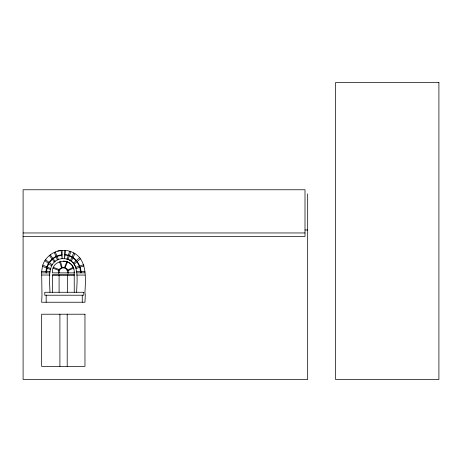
<?xml version="1.0" encoding="UTF-8"?>
<svg xmlns="http://www.w3.org/2000/svg" width="462" height="462" viewBox="0 0 462 462"><rect width="100%" height="100%" fill="white"/><g stroke="black" fill="none" stroke-linecap="round" stroke-linejoin="round"><path stroke-width="0.69" d="M47.014 268.174L46.593 272.892M42.394 266.331L41.661 271.933L41.984 295.212L41.661 302.24L84.962 302.24L85.291 295.212L84.962 292.267C85.689 277.061 87.665 256.063 68.913 251.022C57.738 247.95 45.328 255.116 42.394 266.331L50.271 269.479M76.675 292.267C76.68 280.919 80.833 259.17 63.311 258.57C45.79 259.17 49.942 280.919 49.948 292.267M65.587 250.583L64.513 258.726L64.513 250.439M67.123 259.17L69.595 251.299M68.024 259.546L70.79 251.796M68.128 273.469C69.826 265.569 56.768 265.563 58.495 273.469M64.541 267.354L66.88 261.706M65.113 267.59L67.452 261.942M47.303 267.082L48.787 263.687M70.334 260.62L73.689 252.997M71.246 261.325L74.844 253.725M49.422 262.664L52.275 259.315M73.314 263.207L79.481 257.744M74.099 264.229L80.342 258.864M53.13 258.662L56.098 256.791M67.654 270.137L73.117 267.354M67.891 270.709L73.481 268.231M74.238 272.095C74.428 257.207 51.201 258.056 52.385 272.875L74.238 272.875M84.026 265.852L76.218 268.474A13.363 13.363 0 0 0 66.771 259.026M75.739 267.313L83.57 264.749M57.132 256.422L61.654 255.243M57.71 251.033L61.042 250.595L62.11 258.726L62.11 250.439M62.11 254.793C53.055 255.388 45.374 263.744 46.079 272.892M50.017 271.396L41.736 271.373M305.001 229.984L307.675 229.984M23.1 232.963L305.001 232.963M23.1 236.428L305.001 236.428L305.001 189.767L23.1 189.767L23.1 379.475L307.675 379.475L307.675 193.884M76.605 271.396L84.962 271.396M74.22 271.933L74.238 292.267M41.661 272.892L49.948 272.892M76.675 272.846L84.962 272.846M74.238 274.954L52.385 274.954L52.385 292.267M41.661 275.034L49.948 275.034M52.385 275.034L74.238 275.034M76.675 275.063L84.962 275.063M64.513 254.585C73.891 254.839 81 263.871 81.127 272.846M65.015 254.92L68.284 255.474M53.494 267.377L59.205 269.565M53.136 268.243L58.847 270.426M69.34 255.856L71.945 256.959M42.902 265.107L50.404 268.474M45.611 259.742L52.131 264.743M44.883 260.689L51.519 265.783M72.932 257.767L76.172 260.672M50.242 254.903L55.244 261.423M49.394 255.555L54.395 262.075M76.992 261.74L79.302 266.147M55.313 252.027L58.449 259.609M54.302 252.431L57.438 260.025M59.546 261.792L61.51 267.59M60.487 261.4L62.081 267.354M79.787 267.279L80.763 272.846M82.259 295.212L82.259 302.24M67.533 272.875L67.313 270.865A4.141 4.141 0 0 0 59.315 270.865L59.09 272.875M67.533 274.954L67.533 292.267M67.204 314.218L67.204 366.354M59.91 314.218L59.91 366.354M59.09 274.954L59.09 292.267M46.171 295.212L46.171 302.24M63.311 261.03A10.909 10.909 0 0 1 73.845 269.109M438.9 82.525L335.574 82.525L335.574 379.475L438.9 379.475L438.9 82.525M83.778 292.267L44.768 292.267L44.768 295.212L83.807 295.212L83.778 292.267M84.962 314.218L41.661 314.218L41.661 366.354L84.962 366.354L84.962 314.218"/></g></svg>
